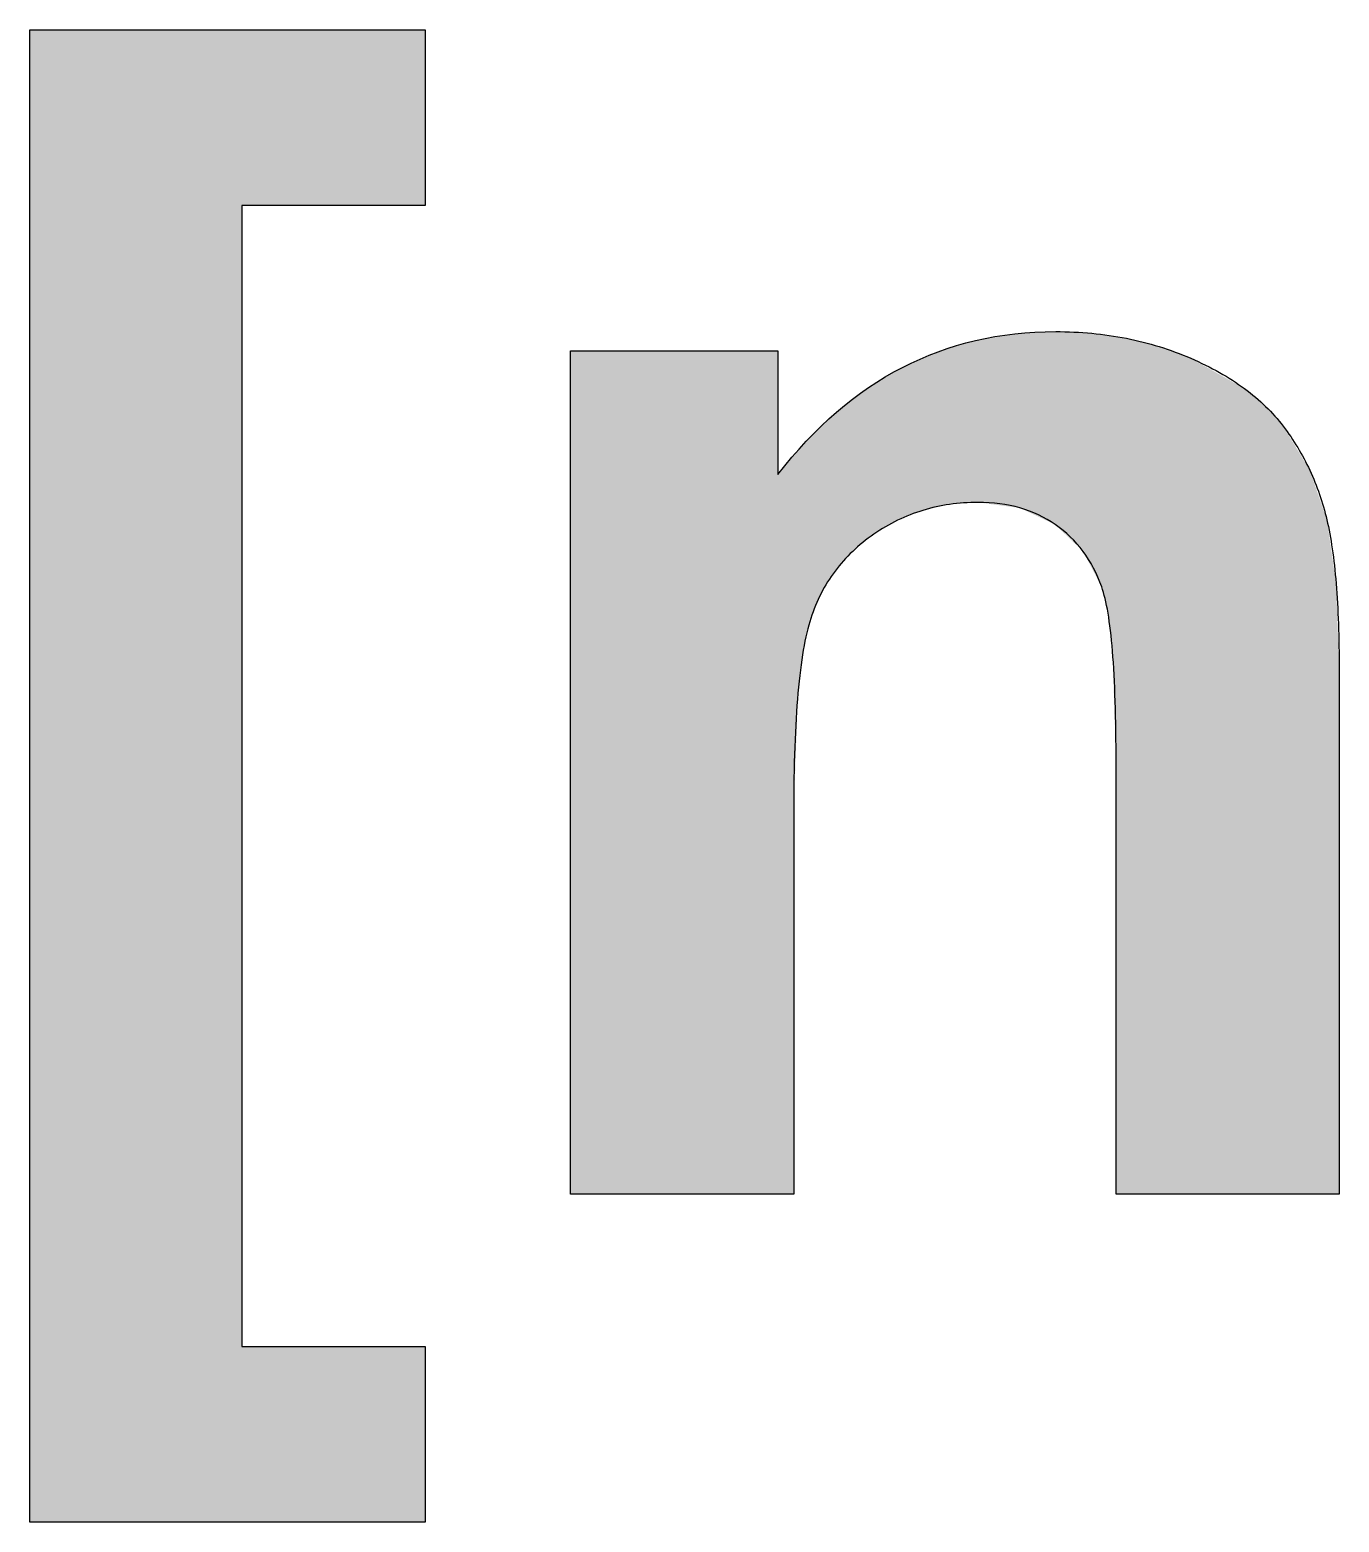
# Model space of a CAD drawing. Extents: x 13 to 340, y -87 to -13.
# Drawn here: x 105.1 to 157.8, y -80 to -20 of the extents above; entities that cross this region are included whole.
import ezdxf

# ---------------------------------------------------------------- set-up
doc = ezdxf.new("R2010")
doc.units = 0
doc.layers.add('LOGO', color=7, linetype='CONTINUOUS')

# ---------------------------------------------------------------- blocks, each defined once
blk = doc.blocks.new('*U3')
at = {"layer": 'LOGO', "color": 250, "extrusion": (0, 0, -1)}
for points in [[(-105.141, -80), (-105.141, -20), (-113.092, -80)], [(-113.092, -80), (-105.141, -20), (-113.092, -20)], [(-113.092, -80), (-113.092, -20), (-113.667, -80)], [(-113.667, -80), (-113.092, -20), (-113.667, -20)], [(-113.667, -27.058), (-113.667, -20), (-117.355, -27.058)], [(-117.355, -27.058), (-113.667, -20), (-117.355, -20)], [(-117.355, -27.058), (-117.355, -20), (-121.043, -27.058)], [(-121.043, -27.058), (-117.355, -20), (-121.043, -20)], [(-147.494, -40.968), (-146.396, -32.134), (-147.494, -32.184)], [(-147.849, -41.641), (-147.494, -32.184), (-147.849, -32.201)], [(-148.249, -42.4), (-147.849, -32.201), (-148.249, -32.258)], [(-148.5, -43.449), (-148.249, -32.258), (-148.5, -32.295)], [(-148.68, -44.983), (-148.5, -32.295), (-148.68, -32.321)], [(-148.824, -49.505), (-148.68, -32.321), (-148.824, -32.342)], [(-148.824, -66.812), (-148.824, -32.342), (-149.238, -66.812)], [(-149.238, -66.812), (-148.824, -32.342), (-149.238, -32.401)], [(-126.887, -66.812), (-126.887, -32.901), (-131.054, -66.812)], [(-131.054, -66.812), (-126.887, -32.901), (-131.054, -32.901)], [(-131.054, -66.812), (-131.054, -32.901), (-131.373, -66.812)], [(-131.373, -66.812), (-131.054, -32.901), (-131.373, -32.901)], [(-131.373, -66.812), (-131.373, -32.901), (-135.221, -66.812)], [(-135.221, -66.812), (-131.373, -32.901), (-135.221, -32.901)], [(-141.666, -39.183), (-141.666, -32.942), (-142.132, -39.079)], [(-142.132, -39.079), (-142.132, -32.803), (-143.171, -39.006)], [(-143.171, -39.006), (-143.171, -32.493), (-143.267, -39)], [(-149.238, -66.812), (-149.238, -32.401), (-150.563, -66.812)], [(-150.563, -66.812), (-149.238, -32.401), (-150.563, -32.736)], [(-150.563, -66.812), (-150.563, -32.736), (-151.825, -66.812)], [(-151.825, -66.812), (-150.563, -32.736), (-151.825, -33.204)], [(-140.233, -39.642), (-140.233, -33.571), (-141.056, -39.319)], [(-141.056, -39.319), (-141.056, -33.21), (-141.666, -39.183)], [(-151.825, -66.812), (-151.825, -33.204), (-153.31, -66.812)], [(-153.31, -66.812), (-151.825, -33.204), (-153.31, -34.041)], [(-140.04, -39.718), (-140.04, -33.685), (-140.233, -39.642)], [(-153.31, -66.812), (-153.31, -34.041), (-153.984, -66.812)], [(-153.984, -66.812), (-153.31, -34.041), (-153.984, -34.421)], [(-138.872, -40.449), (-138.872, -34.379), (-139.084, -40.277)], [(-139.084, -40.277), (-139.084, -34.253), (-140.04, -39.718)], [(-153.984, -66.812), (-153.984, -34.421), (-154.839, -66.812)], [(-154.839, -66.812), (-153.984, -34.421), (-154.839, -35.141)], [(-137.583, -41.694), (-137.583, -35.367), (-138.231, -40.967)], [(-138.231, -40.967), (-138.231, -34.871), (-138.872, -40.449)], [(-154.839, -66.812), (-154.839, -35.141), (-155.544, -66.812)], [(-155.544, -66.812), (-154.839, -35.141), (-155.544, -35.934)], [(-136.962, -42.659), (-136.962, -35.963), (-137.523, -41.761)], [(-137.523, -41.761), (-137.523, -35.424), (-137.583, -41.694)], [(-155.544, -66.812), (-155.544, -35.934), (-156.614, -66.812)], [(-156.614, -66.812), (-155.544, -35.934), (-156.614, -37.707)], [(-136.366, -44.426), (-136.366, -36.535), (-136.546, -43.661)], [(-136.546, -43.661), (-136.546, -36.362), (-136.962, -42.659)], [(-135.859, -51.452), (-135.859, -37.131), (-136.031, -46.663)], [(-136.031, -46.663), (-136.031, -36.929), (-136.245, -44.939)], [(-136.245, -44.939), (-136.245, -36.676), (-136.366, -44.426)], [(-156.614, -66.812), (-156.614, -37.707), (-157.301, -66.812)], [(-157.301, -66.812), (-156.614, -37.707), (-157.301, -39.702)], [(-135.221, -66.812), (-135.221, -37.882), (-135.859, -66.812)], [(-157.301, -66.812), (-157.301, -39.702), (-157.672, -66.812)], [(-157.672, -66.812), (-157.301, -39.702), (-157.672, -42.265)], [(-157.672, -66.812), (-157.672, -42.265), (-157.795, -66.812)], [(-157.795, -66.812), (-157.672, -42.265), (-157.795, -45.737)], [(-113.667, -80), (-113.667, -72.943), (-117.355, -80)], [(-117.355, -80), (-113.667, -72.943), (-117.355, -72.943)], [(-117.355, -80), (-117.355, -72.943), (-121.043, -80)], [(-121.043, -80), (-117.355, -72.943), (-121.043, -72.943)]]:
    blk.add_solid(points, dxfattribs=at)
at = {"layer": 'LOGO', "color": 250}
for points in [[(144.748, -39.196), (143.267, -32.477), (144.748, -32.224)], [(144.956, -39.223), (144.748, -32.224), (144.956, -32.212)], [(144.748, -39.196), (144.748, -32.224), (144.956, -39.223)], [(146.38, -39.894), (144.956, -32.212), (146.38, -32.135)], [(144.956, -39.223), (144.956, -32.212), (146.38, -39.894)], [(146.396, -39.91), (146.38, -32.135), (146.396, -32.134)], [(146.38, -39.894), (146.38, -32.135), (146.396, -39.91)], [(146.396, -39.91), (146.396, -32.134), (147.494, -40.968)], [(147.494, -40.968), (147.494, -32.184), (147.849, -41.641)], [(147.849, -41.641), (147.849, -32.201), (148.249, -42.4)], [(148.249, -42.4), (148.249, -32.258), (148.5, -43.449)], [(148.5, -43.449), (148.5, -32.295), (148.68, -44.983)], [(148.68, -44.983), (148.68, -32.321), (148.824, -49.505)], [(141.666, -39.183), (141.056, -33.21), (141.666, -32.942)], [(142.132, -39.079), (141.666, -32.942), (142.132, -32.803)], [(143.171, -39.006), (142.132, -32.803), (143.171, -32.493)], [(143.267, -39), (143.171, -32.493), (143.267, -32.477)], [(143.267, -39), (143.267, -32.477), (144.748, -39.196)], [(140.233, -39.642), (140.04, -33.685), (140.233, -33.571)], [(141.056, -39.319), (140.233, -33.571), (141.056, -33.21)], [(140.04, -39.718), (139.084, -34.253), (140.04, -33.685)], [(138.872, -40.449), (138.231, -34.871), (138.872, -34.379)], [(139.084, -40.277), (138.872, -34.379), (139.084, -34.253)], [(137.583, -41.694), (137.523, -35.424), (137.583, -35.367)], [(138.231, -40.967), (137.583, -35.367), (138.231, -34.871)], [(136.962, -42.659), (136.546, -36.362), (136.962, -35.963)], [(137.523, -41.761), (136.962, -35.963), (137.523, -35.424)], [(136.366, -44.426), (136.245, -36.676), (136.366, -36.535)], [(136.546, -43.661), (136.366, -36.535), (136.546, -36.362)], [(135.859, -66.812), (135.221, -37.882), (135.859, -37.131)], [(136.031, -46.663), (135.859, -37.131), (136.031, -36.929)], [(136.245, -44.939), (136.031, -36.929), (136.245, -36.676)]]:
    blk.add_solid(points, dxfattribs=at)
blk = doc.blocks.new('BLOCK_2')
at = {"layer": 'LOGO'}
for points, knots in [([(121.043, -80), (121.043, -80), (121.043, -76.472), (121.043, -76.472), (121.043, -76.472), (121.043, -72.943), (121.043, -72.943), (121.043, -72.943), (117.355, -72.943), (117.355, -72.943), (117.355, -72.943), (113.667, -72.943), (113.667, -72.943), (113.667, -72.943), (113.667, -50), (113.667, -50), (113.667, -50), (113.667, -27.058), (113.667, -27.058), (113.667, -27.058), (117.355, -27.058), (117.355, -27.058), (117.355, -27.058), (121.043, -27.058), (121.043, -27.058), (121.043, -27.058), (121.043, -23.529), (121.043, -23.529), (121.043, -23.529), (121.043, -20), (121.043, -20), (121.043, -20), (113.092, -20), (113.092, -20), (113.092, -20), (105.141, -20), (105.141, -20), (105.141, -20), (105.141, -50), (105.141, -50), (105.141, -50), (105.141, -80), (105.141, -80), (105.141, -80), (113.092, -80), (113.092, -80), (113.092, -80), (121.043, -80), (121.043, -80), (121.043, -80), (121.043, -80), (121.043, -80), (121.043, -80), (121.043, -80), (121.043, -80)], [0, 0, 0, 0, 1, 1, 1, 2, 2, 2, 3, 3, 3, 4, 4, 4, 5, 5, 5, 6, 6, 6, 7, 7, 7, 8, 8, 8, 9, 9, 9, 10, 10, 10, 11, 11, 11, 12, 12, 12, 13, 13, 13, 14, 14, 14, 15, 15, 15, 16, 16, 16, 17, 17, 17, 18, 18, 18, 18]), ([(157.795, -45.737), (157.795, -44.428), (157.754, -43.271), (157.672, -42.265), (157.589, -41.259), (157.466, -40.404), (157.301, -39.702), (157.136, -38.999), (156.907, -38.334), (156.614, -37.707), (156.321, -37.079), (155.965, -36.488), (155.544, -35.934), (155.124, -35.381), (154.604, -34.876), (153.984, -34.421), (153.364, -33.967), (152.645, -33.561), (151.825, -33.204), (151.005, -32.848), (150.143, -32.58), (149.238, -32.401), (148.333, -32.223), (147.386, -32.134), (146.396, -32.134), (144.15, -32.134), (142.096, -32.613), (140.233, -33.571), (138.371, -34.529), (136.7, -35.966), (135.221, -37.882), (135.221, -37.882), (135.221, -35.392), (135.221, -35.392), (135.221, -35.392), (135.221, -32.901), (135.221, -32.901), (135.221, -32.901), (131.054, -32.901), (131.054, -32.901), (131.054, -32.901), (126.887, -32.901), (126.887, -32.901), (126.887, -32.901), (126.887, -49.856), (126.887, -49.856), (126.887, -49.856), (126.887, -66.812), (126.887, -66.812), (126.887, -66.812), (131.373, -66.812), (131.373, -66.812), (131.373, -66.812), (135.859, -66.812), (135.859, -66.812), (135.859, -66.812), (135.859, -59.132), (135.859, -59.132), (135.859, -59.132), (135.859, -51.452), (135.859, -51.452), (135.859, -49.558), (135.917, -47.961), (136.031, -46.663), (136.146, -45.364), (136.317, -44.364), (136.546, -43.661), (136.774, -42.958), (137.101, -42.325), (137.523, -41.761), (137.947, -41.197), (138.467, -40.703), (139.084, -40.277), (139.702, -39.851), (140.359, -39.532), (141.056, -39.319), (141.753, -39.106), (142.49, -39), (143.267, -39), (143.874, -39), (144.437, -39.074), (144.956, -39.223), (145.475, -39.372), (145.949, -39.596), (146.38, -39.894), (146.812, -40.192), (147.183, -40.55), (147.494, -40.968), (147.806, -41.385), (148.057, -41.863), (148.249, -42.4), (148.44, -42.938), (148.584, -43.799), (148.68, -44.983), (148.776, -46.167), (148.824, -47.675), (148.824, -49.505), (148.824, -49.505), (148.824, -58.158), (148.824, -58.158), (148.824, -58.158), (148.824, -66.812), (148.824, -66.812), (148.824, -66.812), (153.31, -66.812), (153.31, -66.812), (153.31, -66.812), (157.795, -66.812), (157.795, -66.812), (157.795, -66.812), (157.795, -56.274), (157.795, -56.274), (157.795, -56.274), (157.795, -45.737), (157.795, -45.737), (157.795, -45.737), (157.795, -45.737), (157.795, -45.737), (157.795, -45.737), (157.795, -45.737), (157.795, -45.737)], [0, 0, 0, 0, 1, 1, 1, 2, 2, 2, 3, 3, 3, 4, 4, 4, 5, 5, 5, 6, 6, 6, 7, 7, 7, 8, 8, 8, 9, 9, 9, 10, 10, 10, 11, 11, 11, 12, 12, 12, 13, 13, 13, 14, 14, 14, 15, 15, 15, 16, 16, 16, 17, 17, 17, 18, 18, 18, 19, 19, 19, 20, 20, 20, 21, 21, 21, 22, 22, 22, 23, 23, 23, 24, 24, 24, 25, 25, 25, 26, 26, 26, 27, 27, 27, 28, 28, 28, 29, 29, 29, 30, 30, 30, 31, 31, 31, 32, 32, 32, 33, 33, 33, 34, 34, 34, 35, 35, 35, 36, 36, 36, 37, 37, 37, 38, 38, 38, 39, 39, 39, 40, 40, 40, 40])]:
    blk.add_open_spline(points, degree=3, knots=knots, dxfattribs=at)
at = {"layer": 'LOGO', "color": 250}
blk.add_blockref('*U3', (0, 0), dxfattribs=at)

msp = doc.modelspace()

# ---------------------------------------------------------------- block references
at = {"layer": 'LOGO'}
msp.add_blockref('BLOCK_2', (0, 0), dxfattribs=at)

doc.saveas('drawing.dxf')
